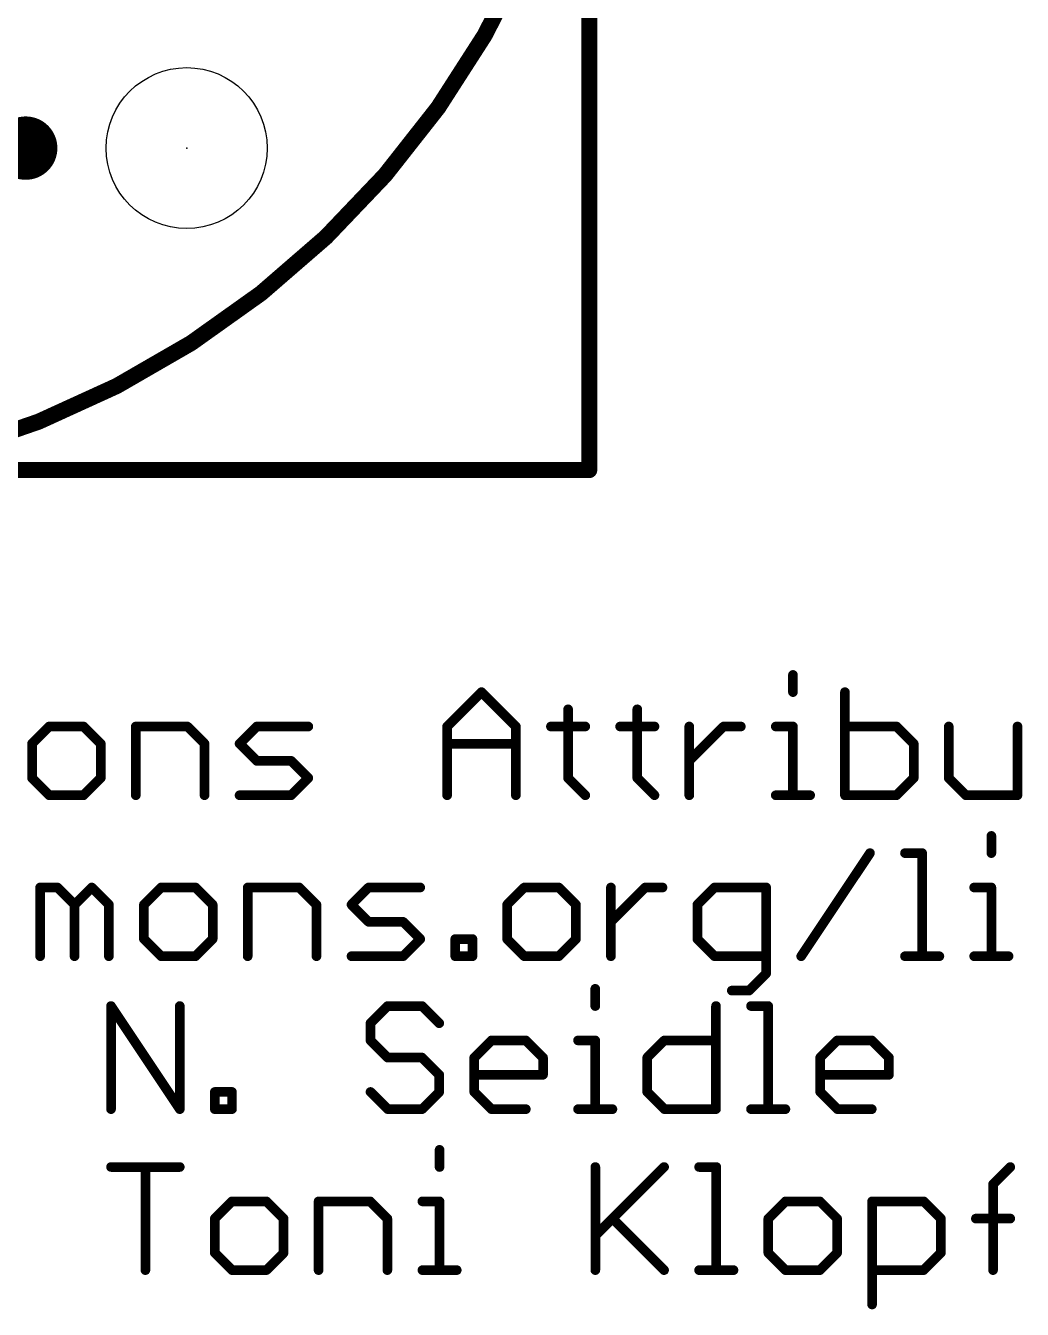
# Model space of a CAD drawing. Extents: x -45 to 63, y -30 to 12.
# Drawn here: x 5.08 to 20.8, y -29.75 to -9.5 of the extents above; entities that cross this region are included whole.
import ezdxf

# ---------------------------------------------------------------- set-up
doc = ezdxf.new("R2010")
doc.units = 0
for name, color, linetype in [('1', 12, 'CONTINUOUS'), ('16', 132, 'CONTINUOUS'), ('20', 53, 'CONTINUOUS'), ('23', 53, 'CONTINUOUS'), ('49', 253, 'CONTINUOUS'), ('51', 53, 'CONTINUOUS')]:
    doc.layers.add(name, color=color, linetype=linetype)

# ---------------------------------------------------------------- blocks, each defined once
blk = doc.blocks.new('PIE')
at = {"const_width": 0.5}
blk.add_lwpolyline([(0, -0.25, 1), (0, 0.25, 1), (0, -0.25)], format="xyb", dxfattribs=at)

msp = doc.modelspace()

# ---------------------------------------------------------------- linework, layer by layer
at = {"layer": '1', "const_width": 0.254}
for points in [[(13.97, -16.51), (13.97, 11.43)], [(-13.97, -16.51), (13.97, -16.51)]]:
    msp.add_lwpolyline(points, dxfattribs=at)
at = {"layer": '1', "const_width": 0.127}
for points in [[(13.97, -16.5735, 1), (13.97, -16.4465)], [(13.9065, -16.51, 1), (14.0335, -16.51)]]:
    msp.add_lwpolyline(points, format="xyb", dxfattribs=at)
at = {"layer": '16', "const_width": 0.254}
for points in [[(13.97, -16.51), (13.97, 11.43)], [(-13.97, -16.51), (13.97, -16.51)]]:
    msp.add_lwpolyline(points, dxfattribs=at)
at = {"layer": '16', "const_width": 0.127}
for points in [[(13.97, -16.5735, 1), (13.97, -16.4465)], [(13.9065, -16.51, 1), (14.0335, -16.51)]]:
    msp.add_lwpolyline(points, format="xyb", dxfattribs=at)
at = {"layer": '20', "const_width": 0.254}
msp.add_lwpolyline([(0, -16.764, 1), (0, 11.684, 1), (0, -16.764)], format="xyb", dxfattribs=at)
at = {"layer": '20'}
msp.add_circle((7.62, -11.43), 1.27, dxfattribs=at)
at = {"layer": '23'}
for p in [(5.08, -11.43), (7.62, -11.43)]:
    msp.add_point(p, dxfattribs=at)
at = {"layer": '49', "const_width": 0.0254}
msp.add_lwpolyline([(0, -10.795, 1), (0, 5.715, 1), (0, -10.795)], format="xyb", dxfattribs=at)
at = {"layer": '51', "const_width": 0.1524}
for points in [[(17.1836, -19.7426), (17.1836, -20.0138)], [(11.7281, -20.5561), (12.2704, -20.0138)], [(12.2704, -20.0138), (12.8128, -20.5561)], [(18.0039, -20.0138), (18.0039, -21.6408)], [(13.6364, -20.285), (13.6364, -21.3696)], [(14.7279, -20.285), (14.7279, -21.3696)], [(5.4506, -20.5561), (5.1795, -20.8273)], [(5.993, -20.5561), (5.4506, -20.5561)], [(6.2641, -20.8273), (5.993, -20.5561)], [(6.8166, -21.6408), (6.8166, -20.5561)], [(6.8166, -20.5561), (7.6301, -20.5561)], [(7.6301, -20.5561), (7.9013, -20.8273)], [(8.4538, -20.8273), (8.725, -20.5561)], [(8.725, -20.5561), (9.5385, -20.5561)], [(11.7281, -21.6408), (11.7281, -20.5561)], [(12.8128, -20.5561), (12.8128, -21.6408)], [(13.3653, -20.5561), (13.9076, -20.5561)], [(14.4567, -20.5561), (14.999, -20.5561)], [(15.5481, -21.6408), (15.5481, -20.5561)], [(15.5481, -21.0985), (16.0905, -20.5561)], [(16.0905, -20.5561), (16.3616, -20.5561)], [(16.9124, -20.5561), (17.1836, -20.5561)], [(17.1836, -20.5561), (17.1836, -21.6408)], [(18.8174, -20.5561), (18.0039, -20.5561)], [(19.0885, -20.8273), (18.8174, -20.5561)], [(19.641, -20.5561), (19.641, -21.3696)], [(20.7257, -21.6408), (20.7257, -20.5561)], [(5.1795, -20.8273), (5.1795, -21.3696)], [(6.2641, -21.3696), (6.2641, -20.8273)], [(7.9013, -20.8273), (7.9013, -21.6408)], [(8.725, -21.0985), (8.4538, -20.8273)], [(11.7281, -20.8273), (12.8128, -20.8273)], [(19.0885, -21.3696), (19.0885, -20.8273)], [(9.2673, -21.0985), (8.725, -21.0985)], [(9.5385, -21.3696), (9.2673, -21.0985)], [(5.1795, -21.3696), (5.4506, -21.6408)], [(5.993, -21.6408), (6.2641, -21.3696)], [(9.2673, -21.6408), (9.5385, -21.3696)], [(13.6364, -21.3696), (13.9076, -21.6408)], [(14.7279, -21.3696), (14.999, -21.6408)], [(18.8174, -21.6408), (19.0885, -21.3696)], [(19.641, -21.3696), (19.9122, -21.6408)], [(5.4506, -21.6408), (5.993, -21.6408)], [(8.4538, -21.6408), (9.2673, -21.6408)], [(16.9124, -21.6408), (17.4548, -21.6408)], [(18.0039, -21.6408), (18.8174, -21.6408)], [(19.9122, -21.6408), (20.7257, -21.6408)], [(20.3135, -22.2826), (20.3135, -22.5538)], [(17.3137, -24.1808), (18.3984, -22.5538)], [(18.9509, -22.5538), (19.222, -22.5538)], [(19.222, -22.5538), (19.222, -24.1808)], [(5.3079, -24.1808), (5.3079, -23.0961)], [(5.3079, -23.0961), (5.5791, -23.0961)], [(5.5791, -23.0961), (5.8502, -23.3673)], [(5.8502, -23.3673), (6.1214, -23.0961)], [(6.1214, -23.0961), (6.3925, -23.3673)], [(7.2162, -23.0961), (6.945, -23.3673)], [(7.7585, -23.0961), (7.2162, -23.0961)], [(8.0297, -23.3673), (7.7585, -23.0961)], [(8.5822, -24.1808), (8.5822, -23.0961)], [(8.5822, -23.0961), (9.3957, -23.0961)], [(9.3957, -23.0961), (9.6669, -23.3673)], [(10.2194, -23.3673), (10.4905, -23.0961)], [(10.4905, -23.0961), (11.304, -23.0961)], [(12.9463, -23.0961), (12.6751, -23.3673)], [(13.4886, -23.0961), (12.9463, -23.0961)], [(13.7598, -23.3673), (13.4886, -23.0961)], [(14.3123, -24.1808), (14.3123, -23.0961)], [(14.3123, -23.6385), (14.8546, -23.0961)], [(14.8546, -23.0961), (15.1257, -23.0961)], [(15.9477, -23.0961), (15.6765, -23.3673)], [(16.7612, -23.0961), (15.9477, -23.0961)], [(16.7612, -24.452), (16.7612, -23.0961)], [(20.0423, -23.0961), (20.3135, -23.0961)], [(20.3135, -23.0961), (20.3135, -24.1808)], [(5.8502, -23.3673), (5.8502, -24.1808)], [(6.3925, -23.3673), (6.3925, -24.1808)], [(6.945, -23.3673), (6.945, -23.9096)], [(8.0297, -23.9096), (8.0297, -23.3673)], [(9.6669, -23.3673), (9.6669, -24.1808)], [(10.4905, -23.6385), (10.2194, -23.3673)], [(12.6751, -23.3673), (12.6751, -23.9096)], [(13.7598, -23.9096), (13.7598, -23.3673)], [(15.6765, -23.3673), (15.6765, -23.9096)], [(11.0329, -23.6385), (10.4905, -23.6385)], [(11.304, -23.9096), (11.0329, -23.6385)], [(6.945, -23.9096), (7.2162, -24.1808)], [(7.7585, -24.1808), (8.0297, -23.9096)], [(11.0329, -24.1808), (11.304, -23.9096)], [(11.8565, -24.1808), (11.8565, -23.9096)], [(11.8565, -23.9096), (12.1277, -23.9096)], [(12.1277, -23.9096), (12.1277, -24.1808)], [(12.6751, -23.9096), (12.9463, -24.1808)], [(13.4886, -24.1808), (13.7598, -23.9096)], [(15.6765, -23.9096), (15.9477, -24.1808)], [(7.2162, -24.1808), (7.7585, -24.1808)], [(10.2194, -24.1808), (11.0329, -24.1808)], [(12.1277, -24.1808), (11.8565, -24.1808)], [(12.9463, -24.1808), (13.4886, -24.1808)], [(15.9477, -24.1808), (16.7612, -24.1808)], [(18.9509, -24.1808), (19.4932, -24.1808)], [(20.0423, -24.1808), (20.5846, -24.1808)], [(16.49, -24.7231), (16.7612, -24.452)], [(14.0646, -24.6956), (14.0646, -24.9668)], [(16.2189, -24.7231), (16.49, -24.7231)], [(6.4262, -26.5938), (6.4262, -24.9668)], [(6.4262, -24.9668), (7.5109, -26.5938)], [(7.5109, -26.5938), (7.5109, -24.9668)], [(10.7903, -24.9668), (10.5191, -25.238)], [(11.3326, -24.9668), (10.7903, -24.9668)], [(11.6037, -25.238), (11.3326, -24.9668)], [(15.9695, -24.9668), (15.9695, -26.5938)], [(16.522, -24.9668), (16.7932, -24.9668)], [(16.7932, -24.9668), (16.7932, -26.5938)], [(10.5191, -25.238), (10.5191, -25.5091)], [(10.5191, -25.5091), (10.7903, -25.7803)], [(12.1562, -25.7803), (12.4274, -25.5091)], [(12.4274, -25.5091), (12.9697, -25.5091)], [(12.9697, -25.5091), (13.2409, -25.7803)], [(13.7934, -25.5091), (14.0646, -25.5091)], [(14.0646, -25.5091), (14.0646, -26.5938)], [(14.8848, -25.7803), (15.156, -25.5091)], [(15.156, -25.5091), (15.9695, -25.5091)], [(17.6134, -25.7803), (17.8846, -25.5091)], [(17.8846, -25.5091), (18.4269, -25.5091)], [(18.4269, -25.5091), (18.6981, -25.7803)], [(10.7903, -25.7803), (11.3326, -25.7803)], [(11.3326, -25.7803), (11.6037, -26.0515)], [(12.1562, -26.3226), (12.1562, -25.7803)], [(13.2409, -25.7803), (13.2409, -26.0515)], [(14.8848, -26.3226), (14.8848, -25.7803)], [(17.6134, -26.3226), (17.6134, -25.7803)], [(18.6981, -25.7803), (18.6981, -26.0515)], [(11.6037, -26.0515), (11.6037, -26.3226)], [(13.2409, -26.0515), (12.1562, -26.0515)], [(18.6981, -26.0515), (17.6134, -26.0515)], [(8.0634, -26.5938), (8.0634, -26.3226)], [(8.0634, -26.3226), (8.3345, -26.3226)], [(8.3345, -26.3226), (8.3345, -26.5938)], [(10.7903, -26.5938), (10.5191, -26.3226)], [(11.6037, -26.3226), (11.3326, -26.5938)], [(12.4274, -26.5938), (12.1562, -26.3226)], [(15.156, -26.5938), (14.8848, -26.3226)], [(17.8846, -26.5938), (17.6134, -26.3226)], [(8.3345, -26.5938), (8.0634, -26.5938)], [(11.3326, -26.5938), (10.7903, -26.5938)], [(12.9697, -26.5938), (12.4274, -26.5938)], [(13.7934, -26.5938), (14.3357, -26.5938)], [(15.9695, -26.5938), (15.156, -26.5938)], [(16.522, -26.5938), (17.0643, -26.5938)], [(18.4269, -26.5938), (17.8846, -26.5938)], [(11.6088, -27.2356), (11.6088, -27.5068)], [(6.4262, -27.5068), (7.5109, -27.5068)], [(6.9685, -29.1338), (6.9685, -27.5068)], [(14.0663, -27.5068), (14.0663, -29.1338)], [(14.0663, -28.5915), (15.1509, -27.5068)], [(15.7034, -27.5068), (15.9746, -27.5068)], [(15.9746, -27.5068), (15.9746, -29.1338)], [(20.3403, -27.778), (20.6115, -27.5068)], [(20.3403, -29.1338), (20.3403, -27.778)], [(8.3345, -28.0491), (8.0634, -28.3203)], [(8.8769, -28.0491), (8.3345, -28.0491)], [(9.148, -28.3203), (8.8769, -28.0491)], [(9.7005, -29.1338), (9.7005, -28.0491)], [(9.7005, -28.0491), (10.514, -28.0491)], [(10.514, -28.0491), (10.7852, -28.3203)], [(11.3377, -28.0491), (11.6088, -28.0491)], [(11.6088, -28.0491), (11.6088, -29.1338)], [(17.066, -28.0491), (16.7949, -28.3203)], [(17.6084, -28.0491), (17.066, -28.0491)], [(17.8795, -28.3203), (17.6084, -28.0491)], [(18.432, -29.6761), (18.432, -28.0491)], [(18.432, -28.0491), (19.2455, -28.0491)], [(19.2455, -28.0491), (19.5167, -28.3203)], [(8.0634, -28.3203), (8.0634, -28.8626)], [(9.148, -28.8626), (9.148, -28.3203)], [(10.7852, -28.3203), (10.7852, -29.1338)], [(14.3374, -28.3203), (15.1509, -29.1338)], [(16.7949, -28.3203), (16.7949, -28.8626)], [(17.8795, -28.8626), (17.8795, -28.3203)], [(19.5167, -28.3203), (19.5167, -28.8626)], [(20.0692, -28.3203), (20.6115, -28.3203)], [(8.0634, -28.8626), (8.3345, -29.1338)], [(8.8769, -29.1338), (9.148, -28.8626)], [(16.7949, -28.8626), (17.066, -29.1338)], [(17.6084, -29.1338), (17.8795, -28.8626)], [(19.5167, -28.8626), (19.2455, -29.1338)], [(8.3345, -29.1338), (8.8769, -29.1338)], [(11.3377, -29.1338), (11.88, -29.1338)], [(15.7034, -29.1338), (16.2457, -29.1338)], [(17.066, -29.1338), (17.6084, -29.1338)], [(19.2455, -29.1338), (18.432, -29.1338)]]:
    msp.add_lwpolyline(points, dxfattribs=at)
at = {"layer": '51', "const_width": 0.0762}
for points in [[(17.2217, -19.7426, 1), (17.1455, -19.7426)], [(12.2974, -19.9869, 1), (12.2435, -20.0408)], [(12.2974, -20.0408, 1), (12.2435, -19.9869)], [(17.1455, -20.0138, 1), (17.2217, -20.0138)], [(18.042, -20.0138, 1), (17.9658, -20.0138)], [(13.6745, -20.285, 1), (13.5983, -20.285)], [(14.766, -20.285, 1), (14.6898, -20.285)], [(5.4506, -20.518, 1), (5.4506, -20.5942)], [(5.4776, -20.5831, 1), (5.4237, -20.5292)], [(6.0199, -20.5292, 1), (5.966, -20.5831)], [(5.993, -20.5942, 1), (5.993, -20.518)], [(6.8547, -20.5561, 1), (6.7785, -20.5561)], [(6.8166, -20.518, 1), (6.8166, -20.5942)], [(7.6571, -20.5292, 1), (7.6032, -20.5831)], [(7.6301, -20.5942, 1), (7.6301, -20.518)], [(8.725, -20.518, 1), (8.725, -20.5942)], [(8.7519, -20.5831, 1), (8.698, -20.5292)], [(9.5385, -20.5942, 1), (9.5385, -20.518)], [(11.7662, -20.5561, 1), (11.69, -20.5561)], [(11.7012, -20.5292, 1), (11.7551, -20.5831)], [(12.8509, -20.5561, 1), (12.7747, -20.5561)], [(12.7858, -20.5831, 1), (12.8397, -20.5292)], [(13.3653, -20.518, 1), (13.3653, -20.5942)], [(13.9076, -20.5942, 1), (13.9076, -20.518)], [(14.4567, -20.518, 1), (14.4567, -20.5942)], [(14.999, -20.5942, 1), (14.999, -20.518)], [(15.5862, -20.5561, 1), (15.51, -20.5561)], [(16.0905, -20.518, 1), (16.0905, -20.5942)], [(16.1174, -20.5831, 1), (16.0635, -20.5292)], [(16.3616, -20.5942, 1), (16.3616, -20.518)], [(16.9124, -20.518, 1), (16.9124, -20.5942)], [(17.2217, -20.5561, 1), (17.1455, -20.5561)], [(17.1836, -20.5942, 1), (17.1836, -20.518)], [(18.0039, -20.518, 1), (18.0039, -20.5942)], [(18.8443, -20.5292, 1), (18.7904, -20.5831)], [(18.8174, -20.5942, 1), (18.8174, -20.518)], [(19.6791, -20.5561, 1), (19.6029, -20.5561)], [(20.7638, -20.5561, 1), (20.6876, -20.5561)], [(5.2176, -20.8273, 1), (5.1414, -20.8273)], [(5.1525, -20.8004, 1), (5.2064, -20.8542)], [(6.3022, -20.8273, 1), (6.226, -20.8273)], [(6.2372, -20.8542, 1), (6.2911, -20.8004)], [(7.9394, -20.8273, 1), (7.8632, -20.8273)], [(7.8744, -20.8542, 1), (7.9282, -20.8004)], [(8.4807, -20.8004, 1), (8.4269, -20.8542)], [(8.4269, -20.8004, 1), (8.4807, -20.8542)], [(11.7281, -20.7892, 1), (11.7281, -20.8654)], [(12.8128, -20.8654, 1), (12.8128, -20.7892)], [(19.1266, -20.8273, 1), (19.0504, -20.8273)], [(19.0616, -20.8542, 1), (19.1155, -20.8004)], [(8.725, -21.0604, 1), (8.725, -21.1366)], [(8.698, -21.1254, 1), (8.7519, -21.0715)], [(9.2942, -21.0715, 1), (9.2403, -21.1254)], [(9.2673, -21.1366, 1), (9.2673, -21.0604)], [(15.5212, -21.0715, 1), (15.5751, -21.1254)], [(5.2064, -21.3427, 1), (5.1525, -21.3966)], [(5.1414, -21.3696, 1), (5.2176, -21.3696)], [(6.226, -21.3696, 1), (6.3022, -21.3696)], [(6.2911, -21.3966, 1), (6.2372, -21.3427)], [(9.5654, -21.3966, 1), (9.5115, -21.3427)], [(9.5115, -21.3966, 1), (9.5654, -21.3427)], [(13.6634, -21.3427, 1), (13.6095, -21.3966)], [(13.5983, -21.3696, 1), (13.6745, -21.3696)], [(14.7548, -21.3427, 1), (14.7009, -21.3966)], [(14.6898, -21.3696, 1), (14.766, -21.3696)], [(19.0504, -21.3696, 1), (19.1266, -21.3696)], [(19.1155, -21.3966, 1), (19.0616, -21.3427)], [(19.668, -21.3427, 1), (19.6141, -21.3966)], [(19.6029, -21.3696, 1), (19.6791, -21.3696)], [(5.4506, -21.6027, 1), (5.4506, -21.6789)], [(5.4237, -21.6677, 1), (5.4776, -21.6139)], [(5.966, -21.6139, 1), (6.0199, -21.6677)], [(5.993, -21.6789, 1), (5.993, -21.6027)], [(6.7785, -21.6408, 1), (6.8547, -21.6408)], [(7.8632, -21.6408, 1), (7.9394, -21.6408)], [(8.4538, -21.6027, 1), (8.4538, -21.6789)], [(9.2404, -21.6139, 1), (9.2942, -21.6677)], [(9.2673, -21.6789, 1), (9.2673, -21.6027)], [(11.69, -21.6408, 1), (11.7662, -21.6408)], [(12.7747, -21.6408, 1), (12.8509, -21.6408)], [(13.8807, -21.6677, 1), (13.9345, -21.6139)], [(14.9721, -21.6677, 1), (15.026, -21.6139)], [(15.51, -21.6408, 1), (15.5862, -21.6408)], [(16.9124, -21.6027, 1), (16.9124, -21.6789)], [(17.1455, -21.6408, 1), (17.2217, -21.6408)], [(17.4548, -21.6789, 1), (17.4548, -21.6027)], [(18.0039, -21.6027, 1), (18.0039, -21.6789)], [(17.9658, -21.6408, 1), (18.042, -21.6408)], [(18.7904, -21.6139, 1), (18.8443, -21.6677)], [(18.8174, -21.6789, 1), (18.8174, -21.6027)], [(19.9122, -21.6027, 1), (19.9122, -21.6789)], [(19.8853, -21.6677, 1), (19.9391, -21.6139)], [(20.6876, -21.6408, 1), (20.7638, -21.6408)], [(20.7257, -21.6789, 1), (20.7257, -21.6027)], [(20.3516, -22.2826, 1), (20.2754, -22.2826)], [(18.4301, -22.5749, 1), (18.3667, -22.5327)], [(18.9509, -22.5157, 1), (18.9509, -22.5919)], [(19.2601, -22.5538, 1), (19.1839, -22.5538)], [(19.222, -22.5919, 1), (19.222, -22.5157)], [(20.2754, -22.5538, 1), (20.3516, -22.5538)], [(5.346, -23.0961, 1), (5.2698, -23.0961)], [(5.3079, -23.058, 1), (5.3079, -23.1342)], [(5.606, -23.0692, 1), (5.5521, -23.1231)], [(5.5791, -23.1342, 1), (5.5791, -23.058)], [(6.1483, -23.0692, 1), (6.0944, -23.1231)], [(6.1483, -23.1231, 1), (6.0944, -23.0692)], [(7.2162, -23.058, 1), (7.2162, -23.1342)], [(7.2432, -23.1231, 1), (7.1893, -23.0692)], [(7.7855, -23.0692, 1), (7.7316, -23.1231)], [(7.7585, -23.1342, 1), (7.7585, -23.058)], [(8.6203, -23.0961, 1), (8.5441, -23.0961)], [(8.5822, -23.058, 1), (8.5822, -23.1342)], [(9.4226, -23.0692, 1), (9.3688, -23.1231)], [(9.3957, -23.1342, 1), (9.3957, -23.058)], [(10.4905, -23.058, 1), (10.4905, -23.1342)], [(10.5175, -23.1231, 1), (10.4636, -23.0692)], [(11.304, -23.1342, 1), (11.304, -23.058)], [(12.9463, -23.058, 1), (12.9463, -23.1342)], [(12.9732, -23.1231, 1), (12.9193, -23.0692)], [(13.5155, -23.0692, 1), (13.4616, -23.1231)], [(13.4886, -23.1342, 1), (13.4886, -23.058)], [(14.3504, -23.0961, 1), (14.2742, -23.0961)], [(14.8546, -23.058, 1), (14.8546, -23.1342)], [(14.8815, -23.1231, 1), (14.8276, -23.0692)], [(15.1257, -23.1342, 1), (15.1257, -23.058)], [(15.9477, -23.058, 1), (15.9477, -23.1342)], [(15.9747, -23.1231, 1), (15.9208, -23.0692)], [(16.7993, -23.0961, 1), (16.7231, -23.0961)], [(16.7612, -23.1342, 1), (16.7612, -23.058)], [(20.0423, -23.058, 1), (20.0423, -23.1342)], [(20.3516, -23.0961, 1), (20.2754, -23.0961)], [(20.3135, -23.1342, 1), (20.3135, -23.058)], [(5.8883, -23.3673, 1), (5.8121, -23.3673)], [(6.4306, -23.3673, 1), (6.3544, -23.3673)], [(6.9831, -23.3673, 1), (6.9069, -23.3673)], [(8.0678, -23.3673, 1), (7.9916, -23.3673)], [(9.705, -23.3673, 1), (9.6288, -23.3673)], [(10.2463, -23.3404, 1), (10.1924, -23.3942)], [(12.7132, -23.3673, 1), (12.637, -23.3673)], [(13.7979, -23.3673, 1), (13.7217, -23.3673)], [(15.7146, -23.3673, 1), (15.6384, -23.3673)], [(5.8233, -23.3404, 1), (5.8772, -23.3942)], [(5.8233, -23.3942, 1), (5.8772, -23.3404)], [(6.3656, -23.3942, 1), (6.4195, -23.3404)], [(6.9181, -23.3404, 1), (6.972, -23.3942)], [(8.0028, -23.3942, 1), (8.0566, -23.3404)], [(9.6399, -23.3942, 1), (9.6938, -23.3404)], [(10.1924, -23.3404, 1), (10.2463, -23.3942)], [(12.6482, -23.3404, 1), (12.702, -23.3942)], [(13.7328, -23.3942, 1), (13.7867, -23.3404)], [(15.6496, -23.3404, 1), (15.7035, -23.3942)], [(10.4905, -23.6004, 1), (10.4905, -23.6766)], [(10.4636, -23.6654, 1), (10.5175, -23.6115)], [(11.0598, -23.6115, 1), (11.0059, -23.6654)], [(11.0329, -23.6766, 1), (11.0329, -23.6004)], [(14.2853, -23.6115, 1), (14.3392, -23.6654)], [(6.972, -23.8827, 1), (6.9181, -23.9366)], [(6.9069, -23.9096, 1), (6.9831, -23.9096)], [(7.9916, -23.9096, 1), (8.0678, -23.9096)], [(8.0566, -23.9366, 1), (8.0028, -23.8827)], [(11.331, -23.9366, 1), (11.2771, -23.8827)], [(11.2771, -23.9366, 1), (11.331, -23.8827)], [(11.8946, -23.9096, 1), (11.8184, -23.9096)], [(11.8565, -23.8715, 1), (11.8565, -23.9477)], [(12.1658, -23.9096, 1), (12.0896, -23.9096)], [(12.1277, -23.9477, 1), (12.1277, -23.8715)], [(12.702, -23.8827, 1), (12.6482, -23.9366)], [(12.637, -23.9096, 1), (12.7132, -23.9096)], [(13.7217, -23.9096, 1), (13.7979, -23.9096)], [(13.7867, -23.9366, 1), (13.7328, -23.8827)], [(15.7035, -23.8827, 1), (15.6496, -23.9366)], [(15.6384, -23.9096, 1), (15.7146, -23.9096)], [(5.2698, -24.1808, 1), (5.346, -24.1808)], [(5.8121, -24.1808, 1), (5.8883, -24.1808)], [(6.3544, -24.1808, 1), (6.4306, -24.1808)], [(7.2162, -24.1427, 1), (7.2162, -24.2189)], [(7.1893, -24.2077, 1), (7.2432, -24.1539)], [(7.7316, -24.1539, 1), (7.7855, -24.2077)], [(7.7585, -24.2189, 1), (7.7585, -24.1427)], [(8.5441, -24.1808, 1), (8.6203, -24.1808)], [(9.6288, -24.1808, 1), (9.705, -24.1808)], [(10.2194, -24.1427, 1), (10.2194, -24.2189)], [(11.0059, -24.1539, 1), (11.0598, -24.2077)], [(11.0329, -24.2189, 1), (11.0329, -24.1427)], [(11.8565, -24.1427, 1), (11.8565, -24.2189)], [(11.8184, -24.1808, 1), (11.8946, -24.1808)], [(12.0896, -24.1808, 1), (12.1658, -24.1808)], [(12.1277, -24.2189, 1), (12.1277, -24.1427)], [(12.9463, -24.1427, 1), (12.9463, -24.2189)], [(12.9193, -24.2077, 1), (12.9732, -24.1539)], [(13.4616, -24.1539, 1), (13.5155, -24.2077)], [(13.4886, -24.2189, 1), (13.4886, -24.1427)], [(14.2742, -24.1808, 1), (14.3504, -24.1808)], [(15.9477, -24.1427, 1), (15.9477, -24.2189)], [(15.9208, -24.2077, 1), (15.9747, -24.1539)], [(16.7612, -24.2189, 1), (16.7612, -24.1427)], [(17.282, -24.1597, 1), (17.3454, -24.2019)], [(18.9509, -24.1427, 1), (18.9509, -24.2189)], [(19.1839, -24.1808, 1), (19.2601, -24.1808)], [(19.4932, -24.2189, 1), (19.4932, -24.1427)], [(20.0423, -24.1427, 1), (20.0423, -24.2189)], [(20.2754, -24.1808, 1), (20.3516, -24.1808)], [(20.5846, -24.2189, 1), (20.5846, -24.1427)], [(16.7231, -24.452, 1), (16.7993, -24.452)], [(16.7881, -24.4789, 1), (16.7343, -24.425)], [(14.1027, -24.6956, 1), (14.0265, -24.6956)], [(16.2189, -24.685, 1), (16.2189, -24.7612)], [(16.4631, -24.6962, 1), (16.517, -24.7501)], [(16.49, -24.7612, 1), (16.49, -24.685)], [(6.4643, -24.9668, 1), (6.3881, -24.9668)], [(6.4579, -24.9457, 1), (6.3945, -24.9879)], [(7.549, -24.9668, 1), (7.4728, -24.9668)], [(10.7903, -24.9287, 1), (10.7903, -25.0049)], [(10.8172, -24.9938, 1), (10.7633, -24.9399)], [(11.3595, -24.9399, 1), (11.3056, -24.9938)], [(11.3326, -25.0049, 1), (11.3326, -24.9287)], [(16.0076, -24.9668, 1), (15.9314, -24.9668)], [(16.522, -24.9287, 1), (16.522, -25.0049)], [(16.8313, -24.9668, 1), (16.7551, -24.9668)], [(16.7932, -25.0049, 1), (16.7932, -24.9287)], [(14.0265, -24.9668, 1), (14.1027, -24.9668)], [(10.4921, -25.211, 1), (10.546, -25.2649)], [(10.5572, -25.238, 1), (10.481, -25.238)], [(11.5768, -25.2649, 1), (11.6307, -25.211)], [(10.546, -25.4822, 1), (10.4921, -25.5361)], [(10.481, -25.5091, 1), (10.5572, -25.5091)], [(12.4274, -25.471, 1), (12.4274, -25.5472)], [(12.4544, -25.5361, 1), (12.4005, -25.4822)], [(12.9967, -25.4822, 1), (12.9428, -25.5361)], [(12.9697, -25.5472, 1), (12.9697, -25.471)], [(13.7934, -25.471, 1), (13.7934, -25.5472)], [(14.1027, -25.5091, 1), (14.0265, -25.5091)], [(14.0646, -25.5472, 1), (14.0646, -25.471)], [(15.156, -25.471, 1), (15.156, -25.5472)], [(15.1829, -25.5361, 1), (15.1291, -25.4822)], [(15.9695, -25.5472, 1), (15.9695, -25.471)], [(17.8846, -25.471, 1), (17.8846, -25.5472)], [(17.9115, -25.5361, 1), (17.8577, -25.4822)], [(18.4539, -25.4822, 1), (18.4, -25.5361)], [(18.4269, -25.5472, 1), (18.4269, -25.471)], [(10.7903, -25.7422, 1), (10.7903, -25.8184)], [(10.7633, -25.8072, 1), (10.8172, -25.7534)], [(11.3595, -25.7534, 1), (11.3056, -25.8072)], [(11.3326, -25.8184, 1), (11.3326, -25.7422)], [(12.1943, -25.7803, 1), (12.1181, -25.7803)], [(12.1293, -25.7534, 1), (12.1832, -25.8072)], [(13.279, -25.7803, 1), (13.2028, -25.7803)], [(13.214, -25.8072, 1), (13.2678, -25.7534)], [(14.9229, -25.7803, 1), (14.8467, -25.7803)], [(14.8579, -25.7534, 1), (14.9118, -25.8072)], [(17.6515, -25.7803, 1), (17.5753, -25.7803)], [(17.5865, -25.7534, 1), (17.6404, -25.8072)], [(18.7362, -25.7803, 1), (18.66, -25.7803)], [(18.6712, -25.8072, 1), (18.725, -25.7534)], [(11.6418, -26.0515, 1), (11.5656, -26.0515)], [(11.5768, -26.0784, 1), (11.6307, -26.0245)], [(12.1562, -26.0134, 1), (12.1562, -26.0896)], [(13.2028, -26.0515, 1), (13.279, -26.0515)], [(13.2409, -26.0896, 1), (13.2409, -26.0134)], [(17.6134, -26.0134, 1), (17.6134, -26.0896)], [(18.66, -26.0515, 1), (18.7362, -26.0515)], [(18.6981, -26.0896, 1), (18.6981, -26.0134)], [(8.1015, -26.3226, 1), (8.0253, -26.3226)], [(8.0634, -26.2845, 1), (8.0634, -26.3607)], [(8.3726, -26.3226, 1), (8.2964, -26.3226)], [(8.3345, -26.3607, 1), (8.3345, -26.2845)], [(10.546, -26.2957, 1), (10.4921, -26.3496)], [(11.5656, -26.3226, 1), (11.6418, -26.3226)], [(11.6307, -26.3496, 1), (11.5768, -26.2957)], [(12.1832, -26.2957, 1), (12.1293, -26.3496)], [(12.1181, -26.3226, 1), (12.1943, -26.3226)], [(14.9118, -26.2957, 1), (14.8579, -26.3496)], [(14.8467, -26.3226, 1), (14.9229, -26.3226)], [(17.6404, -26.2957, 1), (17.5865, -26.3496)], [(17.5753, -26.3226, 1), (17.6515, -26.3226)], [(8.0634, -26.5557, 1), (8.0634, -26.6319)], [(8.3345, -26.6319, 1), (8.3345, -26.5557)], [(10.7903, -26.5557, 1), (10.7903, -26.6319)], [(10.7633, -26.6207, 1), (10.8172, -26.5669)], [(11.3056, -26.5669, 1), (11.3595, -26.6207)], [(11.3326, -26.6319, 1), (11.3326, -26.5557)], [(12.4274, -26.5557, 1), (12.4274, -26.6319)], [(12.4005, -26.6207, 1), (12.4544, -26.5669)], [(12.9697, -26.6319, 1), (12.9697, -26.5557)], [(13.7934, -26.5557, 1), (13.7934, -26.6319)], [(14.3357, -26.6319, 1), (14.3357, -26.5557)], [(15.156, -26.5557, 1), (15.156, -26.6319)], [(15.1291, -26.6207, 1), (15.1829, -26.5669)], [(15.9695, -26.6319, 1), (15.9695, -26.5557)], [(16.522, -26.5557, 1), (16.522, -26.6319)], [(17.0643, -26.6319, 1), (17.0643, -26.5557)], [(17.8846, -26.5557, 1), (17.8846, -26.6319)], [(17.8577, -26.6207, 1), (17.9115, -26.5669)], [(18.4269, -26.6319, 1), (18.4269, -26.5557)], [(6.3881, -26.5938, 1), (6.4643, -26.5938)], [(7.4728, -26.5938, 1), (7.549, -26.5938)], [(7.4792, -26.6149, 1), (7.5426, -26.5727)], [(8.0253, -26.5938, 1), (8.1015, -26.5938)], [(8.2964, -26.5938, 1), (8.3726, -26.5938)], [(14.0265, -26.5938, 1), (14.1027, -26.5938)], [(15.9314, -26.5938, 1), (16.0076, -26.5938)], [(16.7551, -26.5938, 1), (16.8313, -26.5938)], [(11.6469, -27.2356, 1), (11.5707, -27.2356)], [(6.4262, -27.4687, 1), (6.4262, -27.5449)], [(7.0066, -27.5068, 1), (6.9304, -27.5068)], [(7.5109, -27.5449, 1), (7.5109, -27.4687)], [(11.5707, -27.5068, 1), (11.6469, -27.5068)], [(14.1044, -27.5068, 1), (14.0282, -27.5068)], [(15.1779, -27.5338, 1), (15.124, -27.4799)], [(15.7034, -27.4687, 1), (15.7034, -27.5449)], [(16.0127, -27.5068, 1), (15.9365, -27.5068)], [(15.9746, -27.5449, 1), (15.9746, -27.4687)], [(20.6384, -27.5338, 1), (20.5846, -27.4799)], [(20.3784, -27.778, 1), (20.3022, -27.778)], [(20.3134, -27.751, 1), (20.3673, -27.8049)], [(8.3345, -28.011, 1), (8.3345, -28.0872)], [(8.3615, -28.0761, 1), (8.3076, -28.0222)], [(8.9038, -28.0222, 1), (8.8499, -28.0761)], [(8.8769, -28.0872, 1), (8.8769, -28.011)], [(9.7386, -28.0491, 1), (9.6624, -28.0491)], [(9.7005, -28.011, 1), (9.7005, -28.0872)], [(10.5409, -28.0222, 1), (10.4871, -28.0761)], [(10.514, -28.0872, 1), (10.514, -28.011)], [(11.3377, -28.011, 1), (11.3377, -28.0872)], [(11.6469, -28.0491, 1), (11.5707, -28.0491)], [(11.6088, -28.0872, 1), (11.6088, -28.011)], [(17.066, -28.011, 1), (17.066, -28.0872)], [(17.093, -28.0761, 1), (17.0391, -28.0222)], [(17.6353, -28.0222, 1), (17.5814, -28.0761)], [(17.6084, -28.0872, 1), (17.6084, -28.011)], [(18.4701, -28.0491, 1), (18.3939, -28.0491)], [(18.432, -28.011, 1), (18.432, -28.0872)], [(19.2724, -28.0222, 1), (19.2186, -28.0761)], [(19.2455, -28.0872, 1), (19.2455, -28.011)], [(8.1015, -28.3203, 1), (8.0253, -28.3203)], [(8.0364, -28.2934, 1), (8.0903, -28.3472)], [(9.1861, -28.3203, 1), (9.1099, -28.3203)], [(9.1211, -28.3472, 1), (9.175, -28.2934)], [(10.8233, -28.3203, 1), (10.7471, -28.3203)], [(10.7582, -28.3472, 1), (10.8121, -28.2934)], [(14.3644, -28.2934, 1), (14.3105, -28.3472)], [(16.833, -28.3203, 1), (16.7568, -28.3203)], [(16.7679, -28.2934, 1), (16.8218, -28.3472)], [(17.9176, -28.3203, 1), (17.8414, -28.3203)], [(17.8526, -28.3472, 1), (17.9065, -28.2934)], [(19.5548, -28.3203, 1), (19.4786, -28.3203)], [(19.4897, -28.3472, 1), (19.5436, -28.2934)], [(20.0692, -28.2822, 1), (20.0692, -28.3584)], [(20.6115, -28.3584, 1), (20.6115, -28.2822)], [(14.0393, -28.5645, 1), (14.0932, -28.6184)], [(8.0903, -28.8357, 1), (8.0364, -28.8896)], [(8.0253, -28.8626, 1), (8.1015, -28.8626)], [(9.1099, -28.8626, 1), (9.1861, -28.8626)], [(9.175, -28.8896, 1), (9.1211, -28.8357)], [(16.8218, -28.8357, 1), (16.7679, -28.8896)], [(16.7568, -28.8626, 1), (16.833, -28.8626)], [(17.8414, -28.8626, 1), (17.9176, -28.8626)], [(17.9065, -28.8896, 1), (17.8526, -28.8357)], [(19.4786, -28.8626, 1), (19.5548, -28.8626)], [(19.5436, -28.8896, 1), (19.4897, -28.8357)], [(6.9304, -29.1338, 1), (7.0066, -29.1338)], [(8.3345, -29.0957, 1), (8.3345, -29.1719)], [(8.3076, -29.1607, 1), (8.3615, -29.1069)], [(8.8499, -29.1069, 1), (8.9038, -29.1607)], [(8.8769, -29.1719, 1), (8.8769, -29.0957)], [(9.6624, -29.1338, 1), (9.7386, -29.1338)], [(10.7471, -29.1338, 1), (10.8233, -29.1338)], [(11.3377, -29.0957, 1), (11.3377, -29.1719)], [(11.5707, -29.1338, 1), (11.6469, -29.1338)], [(11.88, -29.1719, 1), (11.88, -29.0957)], [(14.0282, -29.1338, 1), (14.1044, -29.1338)], [(15.124, -29.1607, 1), (15.1779, -29.1069)], [(15.7034, -29.0957, 1), (15.7034, -29.1719)], [(15.9365, -29.1338, 1), (16.0127, -29.1338)], [(16.2457, -29.1719, 1), (16.2457, -29.0957)], [(17.066, -29.0957, 1), (17.066, -29.1719)], [(17.0391, -29.1607, 1), (17.093, -29.1069)], [(17.5814, -29.1069, 1), (17.6353, -29.1607)], [(17.6084, -29.1719, 1), (17.6084, -29.0957)], [(18.432, -29.0957, 1), (18.432, -29.1719)], [(19.2186, -29.1069, 1), (19.2724, -29.1607)], [(19.2455, -29.1719, 1), (19.2455, -29.0957)], [(20.3022, -29.1338, 1), (20.3784, -29.1338)], [(18.3939, -29.6761, 1), (18.4701, -29.6761)]]:
    msp.add_lwpolyline(points, format="xyb", dxfattribs=at)

# ---------------------------------------------------------------- block references
at = {"layer": '1'}
msp.add_blockref('PIE', (5.08, -11.43), dxfattribs=at)

doc.saveas('drawing.dxf')
